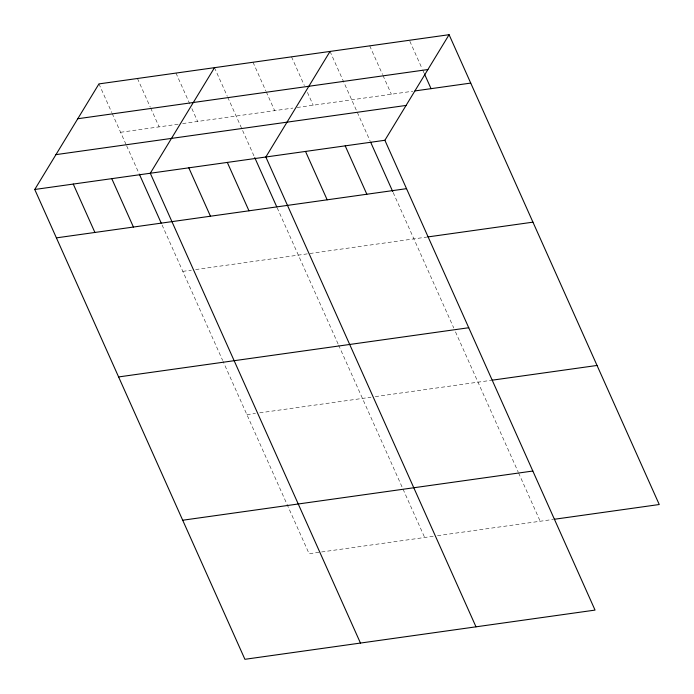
<?xml version="1.0" encoding="UTF-8"?>
<svg xmlns="http://www.w3.org/2000/svg" width="694" height="694" viewBox="0 0 694 694"><rect width="100%" height="100%" fill="white"/><g stroke="black" fill="none" stroke-linecap="round" stroke-linejoin="round"><path stroke-width="0.52" stroke-dasharray="3.47 2.6" d="M120.6 132.285L178.375 124.174M182.652 123.567L292.851 108.082M297.127 107.483L412.817 91.226M182.808 271.363L191.37 270.157M195.647 269.558L426.767 237.079M246.908 414.648L255.461 413.451M259.747 412.843L371.012 397.211M375.289 396.612L490.866 380.364M433.221 536.28L309.116 553.725L223.086 361.401M437.498 535.681L553.075 519.442M409.85 41.267L422.221 68.914M422.663 69.903L423.982 72.861M369.728 45.856L382.533 74.492M382.975 75.481L391.373 94.237M330.04 51.425L370.266 141.342M393.16 192.533L453.746 327.958M455.472 331.836L518.175 471.998M518.6 472.961L540.201 521.246M291.532 56.839L304.336 85.475M307.433 92.389L313.176 105.228M253.015 62.252L265.828 90.888M266.27 91.877L274.659 110.641M214.498 67.665L227.311 96.301M227.753 97.29L242.189 129.57M242.622 130.541L254.29 156.618M277.184 207.801L338.195 344.198M338.629 345.161L402.624 488.229M403.058 489.201L424.659 537.486M175.981 73.078L190.121 104.681M191.891 108.628L197.625 121.467M137.473 78.491L150.277 107.128M150.719 108.117L159.117 126.881M98.956 83.905L111.769 112.541M112.202 113.53L126.213 144.846M126.646 145.809L139.173 173.821M162.075 225.003L222.653 360.429"/><path stroke-width="1.04" d="M449.087 34.7L384.884 140.275L595.044 610.095L244.913 659.3L34.752 189.479L98.956 83.905L449.087 34.7L659.248 504.521L554.15 519.294M214.498 67.665L150.294 173.24L360.455 643.06M330.04 51.425L265.837 157.009L475.997 626.829M77.763 118.743L427.903 69.539M414.969 90.923L470.732 83.089M55.936 154.641L406.068 105.436M34.752 189.479L384.884 140.275M56.396 237.869L406.528 188.664M427.842 236.932L532.949 222.158M118.605 376.937L468.736 327.742M491.933 380.217L597.04 365.452M182.696 520.231L532.836 471.026M424.424 73.85L431.052 88.667M370.7 142.313L392.735 191.57M345.204 145.853L366.848 194.242M305.516 151.431L327.169 199.82M254.724 157.581L276.75 206.838M227.32 162.422L248.973 210.803M188.811 167.827L210.456 216.216M139.607 174.784L161.208 223.069M111.777 178.653L133.422 227.042M73.26 184.066L94.913 232.455"/></g></svg>
